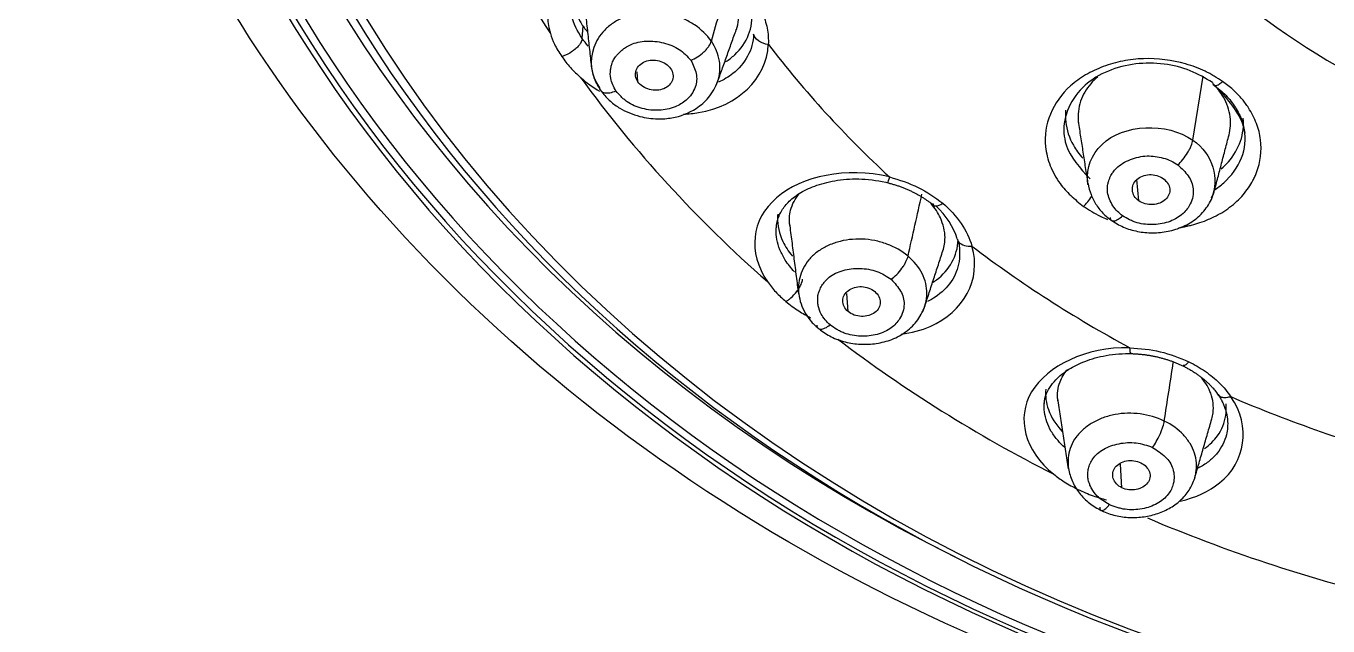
# Model space of a CAD drawing. Extents: x 0 to 1128, y 0 to 827.
# Drawn here: x 396.23 to 426.5, y 516.27 to 530.22 of the extents above; entities that cross this region are included whole.
import ezdxf

# ---------------------------------------------------------------- set-up
doc = ezdxf.new("R2010")
doc.units = 0
doc.header["$LTSCALE"] = 10
doc.header["$MEASUREMENT"] = 0
doc.layers.add('1', color=7, linetype='CONTINUOUS')

msp = doc.modelspace()

# ---------------------------------------------------------------- linework, layer by layer
at = {"layer": '1', "color": 7, "linetype": 'Continuous', "lineweight": -3}
for p, q in [((409.163, 529.93), (409.186, 530.212)), ((410.458, 528.919), (410.438, 529.155)), ((423.359, 527.563), (423.601, 529.052)), ((422.103, 526.153), (422.057, 526.651)), ((415.344, 523.579), (415.313, 524.002)), ((421.711, 519.482), (421.682, 520.03))]:
    msp.add_line(p, q, dxfattribs=at)
for centre, major_axis, start_param, end_param in [((437.081, 545.153), (38.932, 0), 1.570796, 3.633743), ((437.081, 545.084), (38.762, 0), 1.570796, 4.712389), ((437.081, 545.06), (38.555, 0), 1.570796, 4.712389), ((437.081, 545.06), (-37.7, 0), 4.712389, 7.319813), ((437.081, 541.86), (-18.228, 0), 4.712389, 7.853982), ((437.081, 544.455), (-36.953, 0), 0, 1.570796), ((437.081, 543.236), (32.688, 0), 3.425099, 3.643533), ((437.081, 544.651), (37.281, 0), 3.592657, 5.752256), ((437.081, 545.153), (38.932, 0), 3.633743, 4.712389), ((437.081, 542.522), (28.054, 0), 3.713492, 3.878583), ((437.081, 543.236), (32.688, 0), 3.686898, 3.90531), ((437.081, 542.522), (28.054, 0), 3.975292, 4.14038), ((437.081, 543.236), (32.688, 0), 3.975087, 4.167131), ((437.081, 542.522), (28.054, 0), 4.237095, 4.402183), ((437.081, 543.236), (32.688, 0), 4.243269, 4.428931)]:
    msp.add_ellipse(centre, major_axis=major_axis, ratio=0.838671, start_param=start_param, end_param=end_param, dxfattribs=at)
for points, knots in [([(431.04, 512.535), (425.999, 513.17), (421.141, 514.611), (412.396, 518.844), (408.492, 521.677), (402.205, 528.29), (399.797, 532.118), (396.83, 540.21), (396.254, 544.5), (397.009, 552.952), (398.337, 557.122), (402.73, 564.753), (405.778, 568.231), (413.193, 573.996), (417.54, 576.293), (426.974, 579.4), (431.994, 580.201), (437.081, 580.199)], [0, 0, 0, 0, 0.125, 0.125, 0.25, 0.25, 0.375, 0.375, 0.5, 0.5, 0.625, 0.625, 0.75, 0.75, 0.875, 0.875, 1, 1, 1, 1]), ([(412.136, 531.757), (411.228, 532.211), (410.112, 532.225), (408.581, 531.517), (408.199, 530.8), (408.425, 530.047)], [0, 0, 0, 0, 0.5, 0.5, 1, 1, 1, 1]), ([(412.746, 530.132), (412.747, 530.134), (412.747, 530.136), (412.799, 530.283), (412.817, 530.442), (412.784, 530.759), (412.734, 530.922), (412.626, 531.125), (412.596, 531.175), (412.563, 531.223)], [0, 0, 0, 0, 0.006072, 0.006072, 0.436521, 0.436521, 0.862164, 0.862164, 1, 1, 1, 1]), ([(408.919, 531.116), (408.912, 531.041), (408.913, 530.963), (408.941, 530.702), (409.006, 530.51), (409.135, 530.289), (409.159, 530.25), (409.186, 530.212)], [0, 0, 0, 0, 0.261032, 0.261032, 0.872115, 0.872115, 1, 1, 1, 1]), ([(409.163, 529.93), (409.046, 530.1), (408.926, 530.362), (408.882, 530.676), (408.887, 530.814), (408.894, 530.868)], [0, 0, 0, 0, 0.545849, 0.818774, 1, 1, 1, 1]), ([(412.505, 529.39), (412.579, 529.438), (412.647, 529.491), (412.852, 529.682), (412.964, 529.843), (413.098, 530.188), (413.124, 530.375), (413.109, 530.581), (413.107, 530.6), (413.105, 530.618)], [0, 0, 0, 0, 0.173675, 0.173675, 0.574743, 0.574743, 0.961738, 0.961738, 1, 1, 1, 1]), ([(412.166, 529.866), (412.065, 530.012), (411.865, 530.204), (411.53, 530.389), (411.251, 530.488), (410.957, 530.541), (410.662, 530.546), (410.376, 530.505), (410.108, 530.42), (409.874, 530.292), (409.615, 530.072), (409.312, 529.587), (409.359, 529.082), (409.566, 528.782)], [0, 0, 0, 0, 0.125, 0.1875, 0.25, 0.3125, 0.375, 0.4375, 0.5, 0.5625, 0.625, 0.75, 1, 1, 1, 1]), ([(408.425, 530.046), (408.453, 529.963), (408.514, 529.782), (408.627, 529.605), (408.687, 529.509)], [0, 0, 0, 0, 0.459061, 1, 1, 1, 1]), ([(413.15, 530.03), (413.142, 529.845), (413.043, 529.499), (412.727, 529.131), (412.452, 528.966), (412.33, 528.912)], [0, 0, 0, 0, 0.372249, 0.744498, 1, 1, 1, 1]), ([(409.163, 529.93), (409.161, 529.899), (409.141, 529.84), (409.073, 529.747), (408.979, 529.653), (408.86, 529.574), (408.753, 529.528), (408.707, 529.514), (408.687, 529.509)], [0, 0, 0, 0, 0.252109, 0.378599, 0.505088, 0.758067, 0.884557, 1, 1, 1, 1]), ([(409.947, 528.71), (409.896, 528.805), (409.811, 528.964), (409.816, 529.164), (409.837, 529.282), (409.865, 529.368), (409.895, 529.441), (409.942, 529.509), (409.999, 529.579), (410.067, 529.641), (410.127, 529.691), (410.193, 529.736), (410.35, 529.822), (410.657, 529.889), (411.058, 529.843), (411.441, 529.694), (411.608, 529.513), (411.691, 529.423)], [0, 0, 0, 0, 0.117822, 0.197526, 0.233095, 0.261972, 0.304107, 0.327018, 0.357576, 0.406557, 0.428802, 0.443927, 0.492279, 0.617472, 0.745259, 0.873294, 1, 1, 1, 1]), ([(411.522, 528.17), (411.64, 528.174), (411.756, 528.186), (412.775, 528.358), (413.453, 528.986), (413.491, 529.788)], [0, 0, 0, 0, 0.11124, 0.11124, 1, 1, 1, 1]), ([(411.691, 529.423), (411.739, 529.443), (411.845, 529.496), (411.975, 529.596), (412.06, 529.684), (412.127, 529.772), (412.156, 529.832), (412.166, 529.866)], [0, 0, 0, 0, 0.25026, 0.501027, 0.62641, 0.751793, 1, 1, 1, 1]), ([(412.313, 528.928), (412.314, 528.929), (412.341, 529.006), (412.373, 529.165), (412.361, 529.484), (412.266, 529.721), (412.166, 529.866)], [0, 0, 0, 0, 0.005037, 0.253778, 0.502519, 1, 1, 1, 1]), ([(408.687, 529.509), (408.751, 529.423), (408.879, 529.249), (409.049, 529.094), (409.134, 529.017)], [0, 0, 0, 0, 0.499316, 1, 1, 1, 1]), ([(411.691, 529.423), (411.715, 529.371), (411.763, 529.269), (411.819, 529.113), (411.833, 528.953), (411.783, 528.732), (411.623, 528.501), (411.317, 528.314), (410.954, 528.239), (410.556, 528.283), (410.281, 528.401), (410.132, 528.513), (410.043, 528.597), (409.986, 528.665), (409.947, 528.71)], [0, 0, 0, 0, 0.063643, 0.126094, 0.187936, 0.250867, 0.393803, 0.500687, 0.625167, 0.749838, 0.874914, 0.906043, 0.937167, 1, 1, 1, 1]), ([(424.052, 528.931), (423.987, 528.973), (423.888, 529.035), (423.752, 529.114), (423.541, 529.223), (423.044, 529.404), (422.374, 529.49), (421.728, 529.416), (421.271, 529.288), (420.858, 529.091), (420.387, 528.751), (419.988, 528.189), (419.885, 527.519), (420.028, 526.968), (420.208, 526.636), (420.386, 526.411), (420.565, 526.232), (420.716, 526.108), (420.817, 526.026)], [0, 0, 0, 0, 0.0313, 0.046903, 0.062484, 0.124958, 0.249836, 0.312285, 0.374738, 0.437192, 0.499653, 0.624609, 0.749555, 0.821232, 0.892846, 0.919558, 0.946242, 1, 1, 1, 1]), ([(423.82, 528.904), (423.652, 529.004), (423.311, 529.207), (422.683, 529.358), (422.017, 529.364), (421.37, 529.192), (420.616, 528.746), (420.34, 528.129), (420.363, 527.73)], [0, 0, 0, 0, 0.126082, 0.257046, 0.393327, 0.536012, 0.684359, 1, 1, 1, 1]), ([(409.566, 528.782), (409.569, 528.754), (409.584, 528.715), (409.632, 528.68), (409.697, 528.659), (409.805, 528.661), (409.901, 528.691), (409.947, 528.71)], [0, 0, 0, 0, 0.248207, 0.37359, 0.498973, 0.74974, 1, 1, 1, 1]), ([(409.623, 528.688), (409.679, 528.609), (409.803, 528.47), (410.092, 528.26), (410.471, 528.106), (410.893, 528.048), (411.347, 528.08), (411.768, 528.241), (412.131, 528.558), (412.264, 528.792), (412.315, 528.933)], [0, 0, 0, 0, 0.095008, 0.18099, 0.331434, 0.456723, 0.557577, 0.743131, 0.861949, 1, 1, 1, 1]), ([(421.148, 529.036), (421.088, 528.987), (421.034, 528.934), (420.88, 528.755), (420.8, 528.615), (420.699, 528.316), (420.68, 528.153), (420.698, 527.976), (420.701, 527.959), (420.703, 527.943)], [0, 0, 0, 0, 0.174058, 0.174058, 0.556992, 0.556992, 0.95878, 0.95878, 1, 1, 1, 1]), ([(423.03, 525.528), (423.069, 525.534), (423.136, 525.546), (423.236, 525.567), (423.364, 525.598), (423.533, 525.647), (423.703, 525.713), (423.834, 525.772), (423.916, 525.815), (423.978, 525.848), (424.144, 525.944), (424.395, 526.134), (424.624, 526.397), (424.744, 526.6), (424.804, 526.72), (424.931, 527.021), (424.982, 527.447), (424.854, 527.957), (424.708, 528.237), (424.584, 528.42), (424.505, 528.522), (424.407, 528.628), (424.263, 528.771), (424.135, 528.869), (424.052, 528.931)], [0, 0, 0, 0, 0.021803, 0.03773, 0.057465, 0.095822, 0.137384, 0.163284, 0.180068, 0.192545, 0.204772, 0.295437, 0.38555, 0.429117, 0.452745, 0.475707, 0.651179, 0.738774, 0.82652, 0.852689, 0.87788, 0.906326, 0.939997, 1, 1, 1, 1]), ([(423.82, 528.904), (423.821, 528.882), (423.831, 528.854), (423.86, 528.836), (423.901, 528.833), (423.967, 528.86), (424.025, 528.906), (424.052, 528.931)], [0, 0, 0, 0, 0.251002, 0.376503, 0.502003, 0.753005, 1, 1, 1, 1]), ([(424.201, 527.685), (424.237, 527.822), (424.248, 527.966), (424.209, 528.264), (424.154, 528.421), (424.006, 528.676), (423.924, 528.782), (423.829, 528.878)], [0, 0, 0, 0, 0.340714, 0.340714, 0.71557, 0.71557, 1, 1, 1, 1]), ([(423.833, 528.859), (423.942, 528.781), (424.136, 528.615), (424.359, 528.332), (424.509, 528.033), (424.556, 527.83), (424.566, 527.728)], [0, 0, 0, 0, 0.253618, 0.505877, 0.755227, 1, 1, 1, 1]), ([(423.847, 526.401), (423.93, 526.452), (424.408, 526.805), (424.806, 527.756), (424.229, 528.457), (423.951, 528.762)], [0, 0, 0, 0, 0.097015, 0.602062, 1, 1, 1, 1]), ([(420.403, 528.259), (420.394, 528.168), (420.394, 528.077), (420.424, 527.802), (420.487, 527.617), (420.643, 527.34), (420.715, 527.239), (420.8, 527.144)], [0, 0, 0, 0, 0.234385, 0.234385, 0.710884, 0.710884, 1, 1, 1, 1]), ([(420.921, 526.533), (420.917, 526.556), (420.914, 526.579), (420.881, 526.911), (421.002, 527.231), (421.744, 527.938), (422.756, 527.992), (423.359, 527.563)], [0, 0, 0, 0, 0.024073, 0.024073, 0.349382, 0.349382, 1, 1, 1, 1]), ([(424.021, 526.9), (424.081, 526.951), (424.136, 527.005), (424.313, 527.205), (424.408, 527.37), (424.526, 527.714), (424.549, 527.898), (424.532, 528.079)], [0, 0, 0, 0, 0.164443, 0.164443, 0.582074, 0.582074, 1, 1, 1, 1]), ([(420.363, 527.73), (420.369, 527.637), (420.44, 527.251), (420.73, 526.916), (420.972, 526.666)], [0, 0, 0, 0, 0.237049, 1, 1, 1, 1]), ([(423.012, 526.989), (423.048, 527.023), (423.127, 527.107), (423.224, 527.244), (423.286, 527.355), (423.334, 527.46), (423.353, 527.527), (423.359, 527.563)], [0, 0, 0, 0, 0.250198, 0.500927, 0.626291, 0.751655, 1, 1, 1, 1]), ([(416.307, 526.709), (415.31, 526.952), (414.264, 526.726), (413.097, 525.722), (413.003, 524.954), (413.471, 524.276)], [0, 0, 0, 0, 0.5, 0.5, 1, 1, 1, 1]), ([(421.725, 525.806), (421.685, 525.839), (421.598, 525.909), (421.497, 526.041), (421.415, 526.189), (421.381, 526.319), (421.372, 526.417), (421.372, 526.483), (421.383, 526.55), (421.401, 526.616), (421.427, 526.681), (421.454, 526.737), (421.48, 526.785), (421.52, 526.845), (421.592, 526.931), (421.727, 527.033), (421.905, 527.118), (422.096, 527.177), (422.354, 527.211), (422.615, 527.174), (422.854, 527.088), (422.959, 527.022), (423.012, 526.989)], [0, 0, 0, 0, 0.054279, 0.115798, 0.180488, 0.244899, 0.27327, 0.297886, 0.323668, 0.355587, 0.379723, 0.406202, 0.428739, 0.443022, 0.489863, 0.555193, 0.62383, 0.691696, 0.754495, 0.875032, 0.937133, 1, 1, 1, 1]), ([(423.012, 526.989), (423.055, 526.948), (423.142, 526.867), (423.258, 526.736), (423.339, 526.59), (423.387, 526.367), (423.338, 526.103), (423.138, 525.836), (422.84, 525.659), (422.459, 525.583), (422.158, 525.613), (421.976, 525.675), (421.86, 525.727), (421.78, 525.774), (421.725, 525.806)], [0, 0, 0, 0, 0.063636, 0.126088, 0.187939, 0.250872, 0.393805, 0.500693, 0.625165, 0.749832, 0.874912, 0.906038, 0.937161, 1, 1, 1, 1]), ([(413.677, 525.535), (413.685, 525.672), (413.753, 525.878), (413.967, 526.153), (414.24, 526.358), (414.62, 526.531), (415.102, 526.648), (415.681, 526.681), (416.085, 526.619), (416.299, 526.566)], [0, 0, 0, 0, 0.193796, 0.304485, 0.424098, 0.553184, 0.691811, 0.839973, 1, 1, 1, 1]), ([(416.307, 526.709), (416.537, 526.639), (416.996, 526.498), (417.361, 526.231), (417.544, 526.097)], [0, 0, 0, 0, 0.499671, 1, 1, 1, 1]), ([(420.926, 526.557), (420.939, 526.469), (420.984, 526.298), (421.107, 526.054), (421.285, 525.839), (421.431, 525.724), (421.513, 525.673)], [0, 0, 0, 0, 0.252231, 0.502608, 0.75126, 1, 1, 1, 1]), ([(421.491, 525.687), (421.583, 525.624), (421.778, 525.518), (422.116, 525.424), (422.472, 525.399), (422.835, 525.444), (423.187, 525.566), (423.502, 525.771), (423.744, 526.061), (423.837, 526.286), (423.867, 526.41)], [0, 0, 0, 0, 0.116783, 0.232846, 0.35096, 0.472338, 0.597339, 0.726717, 0.861263, 1, 1, 1, 1]), ([(413.988, 525.581), (413.973, 525.702), (413.98, 525.822), (414.046, 526.074), (414.116, 526.207), (414.214, 526.323)], [0, 0, 0, 0, 0.448544, 0.448544, 1, 1, 1, 1]), ([(417.548, 524.992), (417.581, 525.091), (417.599, 525.195), (417.597, 525.45), (417.559, 525.607), (417.438, 525.871), (417.367, 525.983), (417.279, 526.089)], [0, 0, 0, 0, 0.28501, 0.28501, 0.691582, 0.691582, 1, 1, 1, 1]), ([(420.817, 526.026), (420.848, 526.053), (420.916, 526.122), (420.983, 526.217), (421.012, 526.265)], [0, 0, 0, 0, 0.508481, 1, 1, 1, 1]), ([(413.709, 525.842), (413.707, 525.817), (413.705, 525.792), (413.7, 525.586), (413.741, 525.394), (413.884, 525.093), (413.959, 524.979), (414.051, 524.869)], [0, 0, 0, 0, 0.078324, 0.078324, 0.647039, 0.647039, 1, 1, 1, 1]), ([(420.817, 526.026), (420.944, 525.945), (421.121, 525.833), (421.318, 525.746), (421.375, 525.723)], [0, 0, 0, 0, 0.718817, 1, 1, 1, 1]), ([(421.435, 525.767), (421.437, 525.74), (421.45, 525.706), (421.487, 525.686), (421.537, 525.683), (421.619, 525.717), (421.691, 525.774), (421.725, 525.806)], [0, 0, 0, 0, 0.248345, 0.373709, 0.499073, 0.749802, 1, 1, 1, 1]), ([(414.102, 524.504), (414.017, 524.593), (413.885, 524.761), (413.752, 525.016), (413.682, 525.256), (413.669, 525.449), (413.679, 525.56), (413.684, 525.593)], [0, 0, 0, 0, 0.258534, 0.473935, 0.689335, 0.904736, 1, 1, 1, 1]), ([(416.738, 524.869), (416.596, 524.988), (416.345, 525.13), (415.967, 525.237), (415.671, 525.272), (415.374, 525.259), (415.092, 525.201), (414.834, 525.1), (414.607, 524.96), (414.425, 524.786), (414.249, 524.519), (414.18, 524.24), (414.192, 524.033), (414.2, 523.981)], [0, 0, 0, 0, 0.157897, 0.236845, 0.315794, 0.394742, 0.473691, 0.552639, 0.631587, 0.710536, 0.789484, 0.947381, 1, 1, 1, 1]), ([(417.325, 524.265), (417.351, 524.281), (417.375, 524.298), (417.55, 524.429), (417.673, 524.57), (417.846, 524.883), (417.897, 525.061), (417.902, 525.244)], [0, 0, 0, 0, 0.071824, 0.071824, 0.531473, 0.531473, 1, 1, 1, 1]), ([(416.35, 524.33), (416.389, 524.36), (416.476, 524.435), (416.582, 524.561), (416.651, 524.666), (416.706, 524.767), (416.73, 524.832), (416.738, 524.869)], [0, 0, 0, 0, 0.25026, 0.501027, 0.62641, 0.751793, 1, 1, 1, 1]), ([(416.582, 523.053), (416.822, 523.084), (417.048, 523.144), (418.03, 523.571), (418.453, 524.319), (418.225, 525.101)], [0, 0, 0, 0, 0.207035, 0.207035, 1, 1, 1, 1]), ([(417.03, 523.495), (417.041, 523.512), (417.091, 523.599), (417.157, 523.765), (417.188, 524), (417.159, 524.237), (417.045, 524.543), (416.879, 524.75), (416.738, 524.869)], [0, 0, 0, 0, 0.039731, 0.199776, 0.359821, 0.519866, 0.679911, 1, 1, 1, 1]), ([(417.932, 525.016), (417.941, 524.923), (417.932, 524.659), (417.775, 524.263), (417.476, 523.971), (417.254, 523.846), (417.19, 523.815)], [0, 0, 0, 0, 0.182147, 0.52696, 0.871773, 1, 1, 1, 1]), ([(414.926, 523.268), (414.848, 523.348), (414.716, 523.484), (414.657, 523.677), (414.639, 523.796), (414.637, 523.884), (414.642, 523.962), (414.665, 524.038), (414.697, 524.117), (414.741, 524.191), (414.782, 524.252), (414.83, 524.31), (414.951, 524.427), (415.221, 524.557), (415.616, 524.599), (416.027, 524.538), (416.243, 524.399), (416.35, 524.33)], [0, 0, 0, 0, 0.117822, 0.197526, 0.233095, 0.261972, 0.304107, 0.327018, 0.357576, 0.406557, 0.428802, 0.443927, 0.492279, 0.617472, 0.745259, 0.873294, 1, 1, 1, 1]), ([(413.472, 524.276), (413.532, 524.195), (413.651, 524.033), (413.816, 523.887), (413.898, 523.815)], [0, 0, 0, 0, 0.502406, 1, 1, 1, 1]), ([(413.898, 523.815), (413.914, 523.823), (413.951, 523.845), (414.038, 523.913), (414.135, 524.016), (414.212, 524.129), (414.268, 524.236), (414.284, 524.299), (414.286, 524.331)], [0, 0, 0, 0, 0.113263, 0.240065, 0.493669, 0.620472, 0.747274, 1, 1, 1, 1]), ([(416.35, 524.33), (416.39, 524.286), (416.468, 524.198), (416.571, 524.059), (416.636, 523.907), (416.66, 523.683), (416.582, 523.426), (416.352, 523.18), (416.032, 523.03), (415.641, 522.987), (415.342, 523.041), (415.165, 523.118), (415.054, 523.179), (414.978, 523.232), (414.926, 523.268)], [0, 0, 0, 0, 0.063643, 0.126094, 0.187936, 0.250867, 0.393803, 0.500687, 0.625167, 0.749838, 0.874914, 0.906043, 0.937167, 1, 1, 1, 1]), ([(414.198, 523.99), (414.209, 523.911), (414.244, 523.759), (414.343, 523.539), (414.487, 523.339), (414.607, 523.227), (414.674, 523.176)], [0, 0, 0, 0, 0.251925, 0.502319, 0.751284, 1, 1, 1, 1]), ([(413.898, 523.815), (413.995, 523.738), (414.172, 523.599), (414.38, 523.486), (414.474, 523.436)], [0, 0, 0, 0, 0.548894, 1, 1, 1, 1]), ([(414.673, 523.176), (414.76, 523.105), (414.946, 522.983), (415.278, 522.862), (415.636, 522.809), (416.008, 522.826), (416.376, 522.922), (416.713, 523.106), (416.983, 523.38), (417.095, 523.601), (417.135, 523.724)], [0, 0, 0, 0, 0.116241, 0.231813, 0.349553, 0.470722, 0.595725, 0.725409, 0.860465, 1, 1, 1, 1]), ([(414.615, 523.263), (414.617, 523.236), (414.63, 523.2), (414.669, 523.175), (414.722, 523.167), (414.81, 523.191), (414.889, 523.24), (414.926, 523.268)], [0, 0, 0, 0, 0.248207, 0.37359, 0.498973, 0.74974, 1, 1, 1, 1]), ([(421.895, 522.739), (420.872, 522.759), (419.974, 522.32), (419.249, 521.105), (419.448, 520.347), (420.128, 519.797)], [0, 0, 0, 0, 0.5, 0.5, 1, 1, 1, 1]), ([(421.895, 522.739), (422.135, 522.72), (422.615, 522.683), (423.049, 522.504), (423.266, 522.414)], [0, 0, 0, 0, 0.500613, 1, 1, 1, 1]), ([(419.906, 521.438), (419.907, 521.516), (419.951, 521.706), (420.151, 522.001), (420.48, 522.252), (420.854, 522.439), (421.355, 522.581), (421.74, 522.607), (421.956, 522.602)], [0, 0, 0, 0, 0.151914, 0.366317, 0.498489, 0.647451, 0.813601, 1, 1, 1, 1]), ([(420.224, 521.494), (420.223, 521.505), (420.221, 521.515), (420.203, 521.669), (420.222, 521.812), (420.31, 522.047), (420.369, 522.145), (420.445, 522.234)], [0, 0, 0, 0, 0.040857, 0.040857, 0.584364, 0.584364, 1, 1, 1, 1]), ([(423.801, 521.083), (423.815, 521.13), (423.825, 521.177), (423.849, 521.373), (423.831, 521.529), (423.73, 521.801), (423.66, 521.922), (423.569, 522.034)], [0, 0, 0, 0, 0.152414, 0.152414, 0.621933, 0.621933, 1, 1, 1, 1]), ([(419.941, 521.772), (419.926, 521.617), (419.947, 521.456), (420.065, 521.125), (420.173, 520.95), (420.325, 520.788), (420.328, 520.785), (420.33, 520.782)], [0, 0, 0, 0, 0.466142, 0.466142, 0.990964, 0.990964, 1, 1, 1, 1]), ([(423.069, 519.172), (423.424, 519.256), (423.741, 519.398), (424.584, 520.088), (424.722, 520.898), (424.244, 521.601)], [0, 0, 0, 0, 0.287357, 0.287357, 1, 1, 1, 1]), ([(423.971, 521.613), (423.966, 521.617), (423.941, 521.641), (423.928, 521.671), (423.924, 521.696)], [0, 0, 0, 0, 0.206895, 1, 1, 1, 1]), ([(424.244, 521.601), (424.227, 521.595), (424.19, 521.585), (424.114, 521.572), (424.042, 521.576), (423.994, 521.597), (423.977, 521.609), (423.971, 521.613)], [0, 0, 0, 0, 0.169337, 0.354742, 0.725551, 0.910956, 1, 1, 1, 1]), ([(420.383, 520.418), (420.326, 520.47), (420.207, 520.592), (420.061, 520.793), (419.956, 521.017), (419.902, 521.244), (419.901, 521.395), (419.909, 521.47), (419.91, 521.471)], [0, 0, 0, 0, 0.164465, 0.372321, 0.580177, 0.788033, 0.99589, 1, 1, 1, 1]), ([(422.696, 521.034), (422.523, 521.118), (422.237, 521.202), (421.843, 521.223), (421.549, 521.193), (421.271, 521.117), (421.021, 521), (420.808, 520.847), (420.637, 520.663), (420.52, 520.456), (420.449, 520.197), (420.455, 520.006), (420.478, 519.892)], [0, 0, 0, 0, 0.17397, 0.260955, 0.34794, 0.434925, 0.521909, 0.608894, 0.695879, 0.782864, 0.869849, 1, 1, 1, 1]), ([(423.629, 520.394), (423.751, 520.48), (423.855, 520.58), (424.035, 520.832), (424.1, 520.993), (424.139, 521.25), (424.142, 521.343), (424.133, 521.436)], [0, 0, 0, 0, 0.339145, 0.339145, 0.769782, 0.769782, 1, 1, 1, 1]), ([(422.422, 520.423), (422.45, 520.46), (422.511, 520.551), (422.586, 520.697), (422.635, 520.815), (422.674, 520.926), (422.69, 520.996), (422.696, 521.034)], [0, 0, 0, 0, 0.25026, 0.501027, 0.62641, 0.751793, 1, 1, 1, 1]), ([(423.404, 519.711), (423.416, 519.75), (423.444, 519.865), (423.454, 520.06), (423.408, 520.293), (423.303, 520.516), (423.095, 520.786), (422.87, 520.95), (422.696, 521.034)], [0, 0, 0, 0, 0.080636, 0.233863, 0.387091, 0.540318, 0.693546, 1, 1, 1, 1]), ([(424.166, 521.063), (424.176, 520.944), (424.155, 520.666), (423.994, 520.344), (423.754, 520.104), (423.59, 519.996), (423.492, 519.946), (423.477, 519.939)], [0, 0, 0, 0, 0.257406, 0.613246, 0.791166, 0.969086, 1, 1, 1, 1]), ([(421.416, 519.092), (421.314, 519.153), (421.145, 519.255), (421.025, 519.428), (420.969, 519.539), (420.939, 519.624), (420.919, 519.7), (420.916, 519.778), (420.92, 519.861), (420.937, 519.942), (420.957, 520.01), (420.984, 520.076), (421.061, 520.215), (421.274, 520.398), (421.636, 520.524), (422.047, 520.553), (422.297, 520.466), (422.422, 520.423)], [0, 0, 0, 0, 0.117822, 0.197526, 0.233095, 0.261972, 0.304107, 0.327018, 0.357576, 0.406557, 0.428802, 0.443927, 0.492279, 0.617472, 0.745259, 0.873294, 1, 1, 1, 1]), ([(422.422, 520.423), (422.474, 520.389), (422.578, 520.321), (422.721, 520.209), (422.832, 520.077), (422.928, 519.866), (422.938, 519.601), (422.8, 519.314), (422.545, 519.101), (422.186, 518.975), (421.884, 518.963), (421.691, 518.998), (421.566, 519.034), (421.476, 519.069), (421.416, 519.092)], [0, 0, 0, 0, 0.063643, 0.126094, 0.187936, 0.250867, 0.393803, 0.500687, 0.625167, 0.749838, 0.874914, 0.906043, 0.937167, 1, 1, 1, 1]), ([(420.128, 519.797), (420.205, 519.737), (420.374, 519.608), (420.578, 519.502), (420.688, 519.445)], [0, 0, 0, 0, 0.459061, 1, 1, 1, 1]), ([(420.47, 519.933), (420.487, 519.829), (420.546, 519.63), (420.711, 519.351), (420.947, 519.115), (421.138, 519), (421.243, 518.952)], [0, 0, 0, 0, 0.253761, 0.504822, 0.752793, 1, 1, 1, 1]), ([(421.242, 518.952), (421.345, 518.903), (421.553, 518.828), (421.891, 518.782), (422.227, 518.8), (422.551, 518.878), (422.85, 519.014), (423.108, 519.207), (423.306, 519.456), (423.386, 519.644), (423.414, 519.745)], [0, 0, 0, 0, 0.127769, 0.251662, 0.374649, 0.49795, 0.62185, 0.74661, 0.872836, 1, 1, 1, 1]), ([(420.688, 519.445), (420.805, 519.392), (421.018, 519.296), (421.25, 519.232), (421.355, 519.203)], [0, 0, 0, 0, 0.54889, 1, 1, 1, 1]), ([(421.196, 519.029), (421.197, 519.002), (421.206, 518.968), (421.233, 518.95), (421.271, 518.952), (421.333, 518.993), (421.389, 519.057), (421.416, 519.092)], [0, 0, 0, 0, 0.248207, 0.37359, 0.498973, 0.74974, 1, 1, 1, 1])]:
    msp.add_open_spline(points, degree=3, knots=knots, dxfattribs=at)
for points, degree in [([(412.166, 529.866), (412.298, 530.319), (412.43, 530.771), (412.563, 531.223)], 3), ([(413.153, 530.896), (413.231, 530.782), (413.36, 530.548), (413.477, 530.169), (413.496, 529.916), (413.491, 529.788)], 3), ([(409.202, 530.873), (409.376, 529.271)], 1), ([(409.186, 530.212), (409.212, 530.174), (409.241, 530.135), (409.271, 530.098)], 3), ([(412.305, 528.904), (412.746, 530.133)], 1), ([(413.491, 529.788), (413.324, 529.807), (413.158, 529.925), (413.15, 530.03)], 3), ([(409.301, 529.752), (409.251, 529.81), (409.205, 529.87), (409.163, 529.93)], 3), ([(410.458, 528.919), (410.401, 529.002), (410.377, 529.203), (410.603, 529.427), (410.967, 529.444), (411.162, 529.313), (411.219, 529.23)], 3), ([(409.381, 529.263), (409.418, 528.945), (409.624, 528.687)], 2), ([(411.219, 529.23), (411.276, 529.147), (411.308, 528.949), (411.085, 528.727), (410.718, 528.708), (410.515, 528.836), (410.458, 528.919)], 3), ([(409.134, 529.017), (409.267, 528.901), (409.413, 528.796), (409.569, 528.701)], 3), ([(420.702, 527.95), (420.921, 526.529)], 1), ([(423.359, 527.563), (423.828, 527.237), (423.981, 526.668), (423.789, 526.213)], 3), ([(423.856, 526.366), (424.201, 527.686)], 1), ([(416.307, 526.709), (416.284, 526.629), (416.268, 526.583), (416.263, 526.583)], 3), ([(422.103, 526.153), (422.016, 526.215), (421.909, 526.398), (422.021, 526.677), (422.347, 526.801), (422.581, 526.735), (422.668, 526.673)], 3), ([(422.668, 526.673), (422.755, 526.612), (422.869, 526.434), (422.759, 526.157), (422.43, 526.031), (422.19, 526.092), (422.103, 526.153)], 3), ([(416.256, 526.577), (416.894, 526.417), (417.358, 526.03)], 2), ([(416.738, 524.869), (416.846, 525.348), (416.954, 525.827), (417.062, 526.306)], 3), ([(417.309, 526.103), (417.315, 526.017), (417.428, 526.015), (417.544, 526.097)], 3), ([(417.544, 526.097), (417.881, 525.814), (418.117, 525.464), (418.225, 525.101)], 3), ([(417.882, 525.268), (417.8, 525.543), (417.628, 525.812), (417.384, 526.037)], 3), ([(413.983, 525.62), (414.19, 523.991)], 1), ([(417.883, 525.268), (417.886, 525.242), (417.899, 525.217), (417.92, 525.195)], 3), ([(417.914, 525.21), (417.944, 525.042), (417.937, 524.894)], 2), ([(417.92, 525.195), (417.98, 525.13), (418.103, 525.088), (418.225, 525.101)], 3), ([(417.126, 523.697), (417.549, 524.993)], 1), ([(415.344, 523.579), (415.263, 523.647), (415.176, 523.836), (415.318, 524.1), (415.658, 524.196), (415.885, 524.111), (415.965, 524.043)], 3), ([(415.965, 524.043), (416.046, 523.976), (416.14, 523.791), (415.999, 523.529), (415.658, 523.432), (415.424, 523.512), (415.344, 523.579)], 3), ([(421.923, 522.611), (421.911, 522.615), (421.9, 522.661), (421.895, 522.739)], 3), ([(421.912, 522.603), (422.569, 522.586), (423.142, 522.312)], 2), ([(423.266, 522.414), (423.217, 522.351), (423.168, 522.32), (423.136, 522.323)], 3), ([(423.266, 522.414), (423.402, 522.348), (423.653, 522.201), (423.989, 521.924), (424.165, 521.714), (424.244, 521.601)], 3), ([(422.696, 521.034), (422.766, 521.488), (422.835, 521.942), (422.905, 522.396)], 3), ([(423.129, 522.318), (423.686, 522.04), (423.98, 521.604)], 2), ([(420.215, 521.558), (420.463, 519.92)], 1), ([(423.961, 521.633), (424.153, 521.323), (424.168, 521.037)], 2), ([(423.405, 519.717), (423.801, 521.083)], 1), ([(421.711, 519.482), (421.612, 519.53), (421.467, 519.693), (421.516, 519.979), (421.808, 520.144), (422.051, 520.111), (422.15, 520.063)], 3), ([(422.15, 520.063), (422.249, 520.015), (422.398, 519.858), (422.35, 519.575), (422.057, 519.407), (421.809, 519.434), (421.711, 519.482)], 3)]:
    msp.add_open_spline(points, degree=degree, dxfattribs=at)

doc.saveas('drawing.dxf')
